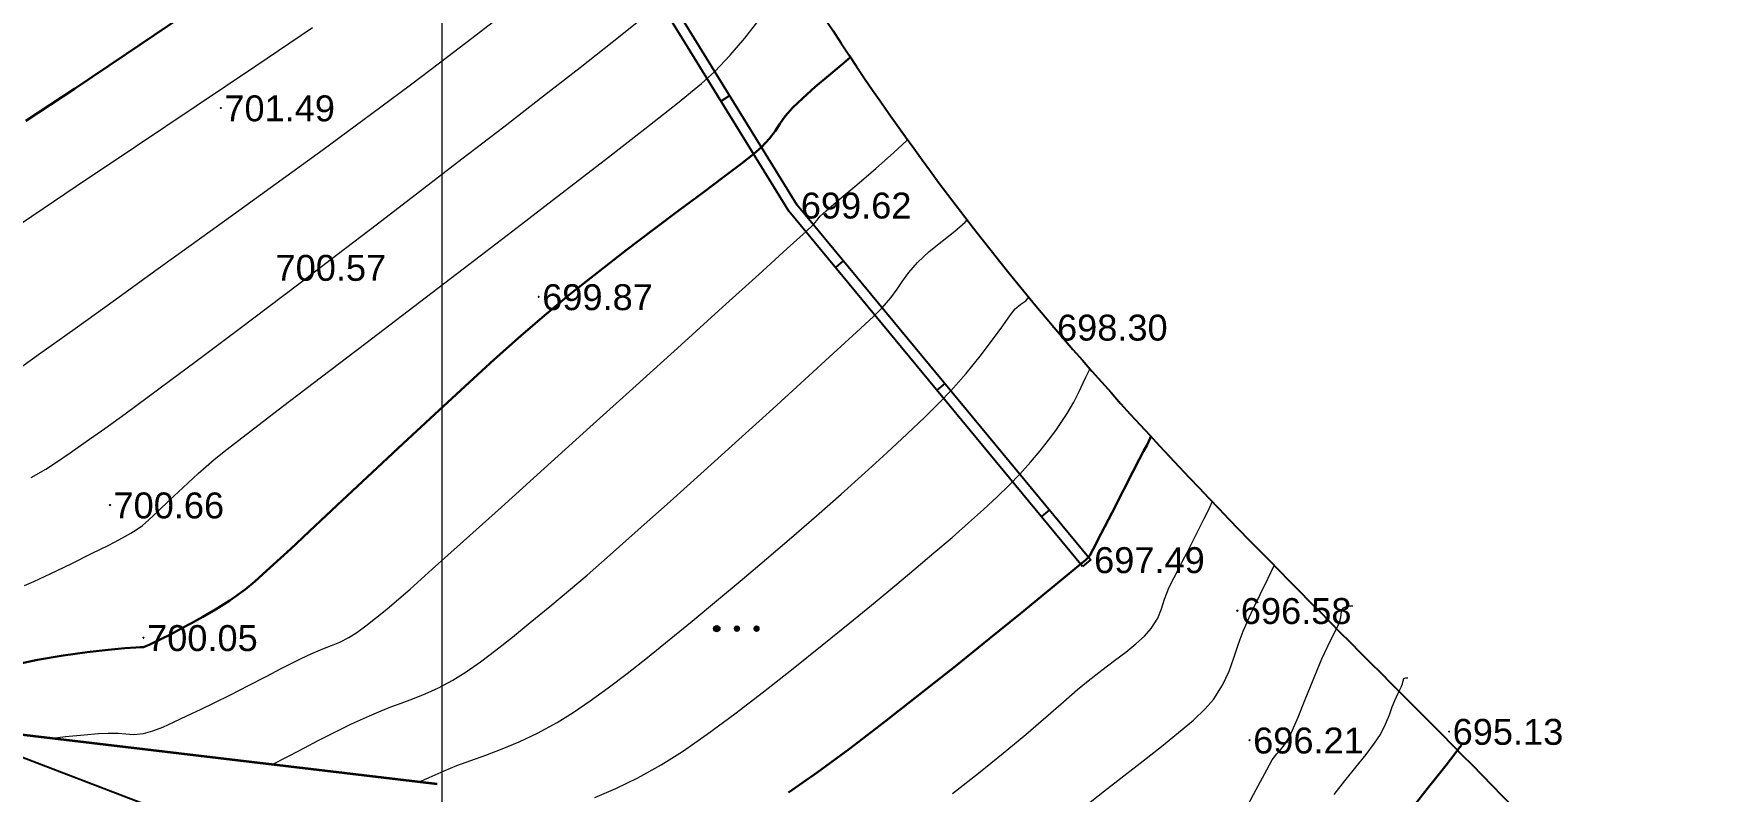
# Model space of a CAD drawing. Header units: feet. Extents: x 3381 to 1374491, y 675186 to 8751562.
# Drawn here: x 675303.6 to 675368.3, y 4375938.5 to 4375967.8 of the extents above; entities that cross this region are included whole.
import ezdxf

# ---------------------------------------------------------------- set-up
doc = ezdxf.new("R2010")
doc.units = ezdxf.units.FT
doc.header["$MEASUREMENT"] = 0
doc.header["$PDMODE"] = 34
doc.header["$PDSIZE"] = 0.01
doc.layers.get('0').update_dxf_attribs({"linetype": 'CONTINUOUS'})
for name, color, linetype in [('0_Point_Height', 2, 'CONTINUOUS'), ('0_Point_Point', 7, 'CONTINUOUS'), ('col bitkisi', 7, 'CONTINUOUS')]:
    doc.layers.add(name, color=color, linetype=linetype)
for name, color, linetype, lineweight in [('ANA HORIZONTAL', 24, 'CONTINUOUS', 30), ('das hasar', 5, 'CONTINUOUS', 0), ('HORIZANTAL', 24, 'CONTINUOUS', 13), ('km setka', 170, 'CONTINUOUS', 15)]:
    doc.layers.add(name, color=color, linetype=linetype, lineweight=lineweight)
doc.styles.get("Standard").update_dxf_attribs({"font": 'arial.ttf', "height": 2.5})
doc.linetypes.add('FENCELINE2', pattern='A,6.35,-2.54,[132,ltypeshp.shx,S=2.54,R=0,X=-2.54,Y=0],-2.54,25.4', length=36.83)

msp = doc.modelspace()

# ---------------------------------------------------------------- hatches: boundary and pattern name
at = {"layer": 'col bitkisi', "ltscale": 1.5}
h = msp.add_hatch(color=256, dxfattribs=at)
edge = h.paths.add_edge_path()
edge.add_arc((675330.033, 4375944.798), 0.125, 0, 360)
h = msp.add_hatch(color=256, dxfattribs=at)
edge = h.paths.add_edge_path()
edge.add_arc((675330.815, 4375944.798), 0.125, 0, 360)
h = msp.add_hatch(color=256, dxfattribs=at)
edge = h.paths.add_edge_path()
edge.add_arc((675331.574, 4375944.798), 0.125, 0, 360)

# ---------------------------------------------------------------- linework, layer by layer
at = {"linetype": 'Continuous'}
for p, q in [((675330.534, 4375965.372), (675330.201, 4375965.151)), ((675334.92, 4375958.994), (675334.616, 4375958.734)), ((675338.839, 4375954.261), (675338.534, 4375954.001)), ((675342.88, 4375949.379), (675342.575, 4375949.12)), ((675344.472, 4375947.456, 697.485), (675344.164, 4375947.201, 697.485))]:
    msp.add_line(p, q, dxfattribs=at)
at = {"linetype": 'Continuous', "elevation": 697.485}
for points in [[(675344.472, 4375947.456), (675333.145, 4375961.138), (675324.277, 4375975.519), (675312.468, 4375995.545), (675302.446, 4376012.487), (675291.319, 4376030.623), (675278.974, 4376051.17)], [(675344.164, 4375947.201), (675332.819, 4375960.904), (675323.934, 4375975.312), (675312.124, 4375995.342), (675302.103, 4376012.281), (675290.977, 4376030.415), (675278.631, 4376050.964)]]:
    msp.add_lwpolyline(points, dxfattribs=at)
msp.add_lwpolyline([(675218, 4375872), (675261, 4375956), (675342, 4375925), (675310, 4375844)], close=True)
at = {"linetype": 'Continuous'}
msp.add_open_spline([(675269.972, 4376077.97), (675271.793, 4376074.5), (675278.099, 4376062.482), (675287.996, 4376044.5), (675301.991, 4376025.236), (675312.762, 4376005.038), (675323.725, 4375987.152), (675332.853, 4375969.749), (675346.268, 4375951.228), (675362.867, 4375936.939), (675374.402, 4375922.102), (675382.333, 4375911.619), (675393.651, 4375899.701), (675401.9, 4375889.009), (675406.344, 4375883.249)], degree=3, knots=[0, 0, 0, 0, 11.75951, 40.72321, 61.46233, 83.054979, 109.290717, 124.392744, 141.962718, 177.533008, 189.558821, 198.276488, 216.955448, 238.768866, 238.768866, 238.768866, 238.768866], dxfattribs=at)
at = {"layer": '0_Point_Point'}
for p in [(675310.883, 4375964.889, 701.493), (675333.145, 4375961.138, 699.617), (675323.159, 4375957.602, 699.872), (675343.039, 4375956.427, 698.303), (675306.602, 4375949.567, 700.658), (675344.472, 4375947.456, 697.485), (675350.138, 4375945.492, 696.581), (675307.9, 4375944.449, 700.055), (675350.614, 4375940.495, 696.212), (675358.318, 4375940.83, 695.126)]:
    msp.add_point(p, dxfattribs=at)
at = {"layer": 'ANA HORIZONTAL', "color": 16, "lineweight": 30}
for points, elevation in [([(675303.347, 4375964.395), (675305.23, 4375965.634), (675307.247, 4375966.977), (675309.342, 4375968.387)], 702.5), ([(675302.785, 4375943.381), (675303.799, 4375943.598), (675304.795, 4375943.768), (675305.724, 4375943.895), (675306.535, 4375943.985), (675307.179, 4375944.043), (675307.605, 4375944.075), (675307.764, 4375944.085), (675307.832, 4375944.083), (675307.899, 4375944.083), (675307.992, 4375944.119), (675308.121, 4375944.176), (675308.27, 4375944.246), (675308.572, 4375944.393), (675308.964, 4375944.591), (675309.382, 4375944.816), (675309.749, 4375945.015), (675310.186, 4375945.254), (675310.683, 4375945.541), (675311.23, 4375945.888), (675311.817, 4375946.305), (675312.193, 4375946.619), (675312.793, 4375947.157), (675313.583, 4375947.884), (675314.526, 4375948.763), (675315.587, 4375949.756), (675316.732, 4375950.829), (675317.925, 4375951.944), (675319.131, 4375953.065), (675320.315, 4375954.156), (675321.441, 4375955.18), (675322.474, 4375956.1), (675323.379, 4375956.881), (675324.404, 4375957.725), (675325.467, 4375958.571), (675326.539, 4375959.401), (675327.589, 4375960.199), (675328.587, 4375960.948), (675329.505, 4375961.631), (675330.312, 4375962.232), (675330.977, 4375962.734), (675331.472, 4375963.12), (675331.766, 4375963.374), (675332.07, 4375963.707), (675332.286, 4375963.996), (675332.471, 4375964.273), (675332.683, 4375964.568), (675332.979, 4375964.911), (675333.355, 4375965.274), (675333.84, 4375965.699), (675334.358, 4375966.138), (675334.835, 4375966.537), (675335.194, 4375966.846)], 700), ([(675332.81, 4375938.478), (675333.908, 4375939.246), (675335.155, 4375940.165), (675336.496, 4375941.187), (675337.879, 4375942.265), (675339.252, 4375943.353), (675340.559, 4375944.403), (675341.749, 4375945.368), (675342.769, 4375946.202), (675343.565, 4375946.858), (675344.084, 4375947.287), (675344.273, 4375947.445), (675344.34, 4375947.504), (675344.392, 4375947.552), (675344.446, 4375947.621), (675344.571, 4375947.863), (675344.886, 4375948.472), (675345.305, 4375949.286), (675345.745, 4375950.142), (675346.121, 4375950.877), (675346.349, 4375951.328), (675346.516, 4375951.648), (675346.651, 4375951.897), (675346.773, 4375952.15), (675346.798, 4375952.215)], 697.5), ([(675356.982, 4375937.983), (675357.473, 4375938.612), (675357.892, 4375939.143), (675358.204, 4375939.534), (675358.369, 4375939.744), (675358.541, 4375939.973), (675358.681, 4375940.16), (675358.79, 4375940.306)], 695)]:
    msp.add_lwpolyline(points, dxfattribs=dict(at, elevation=elevation))
at = {"layer": 'col bitkisi', "lineweight": 13, "ltscale": 1.5}
msp.add_circle((675330.033, 4375944.798), 0.125, dxfattribs=at)
at = {"layer": 'das hasar', "color": 0, "linetype": 'FENCELINE2', "lineweight": 35, "ltscale": 0.35, "elevation": 696.134}
msp.add_lwpolyline([(675262.089, 4375945.595), (675319.237, 4375938.805)], dxfattribs=at)
at = {"layer": 'HORIZANTAL', "color": 16, "linetype": 'Continuous', "lineweight": 20}
for points, elevation in [([(675302.642, 4375954.514), (675303.847, 4375955.376), (675305.258, 4375956.386), (675306.817, 4375957.505), (675308.468, 4375958.69), (675310.152, 4375959.902), (675311.813, 4375961.1), (675313.392, 4375962.242), (675314.832, 4375963.289), (675316.077, 4375964.2), (675317.068, 4375964.934), (675318.202, 4375965.784), (675319.383, 4375966.676), (675320.577, 4375967.583), (675321.75, 4375968.479)], 701.5), ([(675303.298, 4375946.467), (675303.666, 4375946.621), (675304.313, 4375946.923), (675305.101, 4375947.304), (675305.893, 4375947.695), (675306.553, 4375948.025), (675306.942, 4375948.226), (675307.207, 4375948.369), (675307.413, 4375948.483), (675307.611, 4375948.609), (675307.854, 4375948.784), (675308.102, 4375948.996), (675308.458, 4375949.329), (675308.905, 4375949.757), (675309.427, 4375950.25), (675310.008, 4375950.781), (675310.631, 4375951.323), (675311.128, 4375951.72), (675312.03, 4375952.418), (675313.267, 4375953.366), (675314.775, 4375954.516), (675316.485, 4375955.819), (675318.332, 4375957.226), (675320.247, 4375958.687), (675322.165, 4375960.152), (675324.017, 4375961.574), (675325.738, 4375962.902), (675327.26, 4375964.087), (675328.517, 4375965.08), (675329.441, 4375965.832), (675329.966, 4375966.294), (675330.558, 4375966.923), (675331.114, 4375967.582), (675331.615, 4375968.229)], 700.5), ([(675303.556, 4375950.634), (675304.126, 4375950.955), (675304.54, 4375951.222), (675305.065, 4375951.578), (675305.688, 4375952.015), (675306.399, 4375952.523), (675307.185, 4375953.093), (675308.035, 4375953.716), (675308.937, 4375954.383), (675309.881, 4375955.083), (675310.853, 4375955.809), (675311.634, 4375956.396), (675312.682, 4375957.187), (675313.947, 4375958.147), (675315.38, 4375959.237), (675316.932, 4375960.421), (675318.554, 4375961.662), (675320.196, 4375962.923), (675321.811, 4375964.167), (675323.349, 4375965.357), (675324.761, 4375966.457), (675325.997, 4375967.43), (675327.01, 4375968.238)], 701), ([(675303.144, 4375960.424), (675305.303, 4375961.872), (675307.59, 4375963.405), (675309.925, 4375964.972), (675312.231, 4375966.519), (675314.429, 4375967.993)], 702), ([(675304.384, 4375940.57), (675304.882, 4375940.633), (675305.6, 4375940.703), (675306.161, 4375940.746), (675306.527, 4375940.771), (675306.913, 4375940.771), (675307.217, 4375940.736), (675307.518, 4375940.713), (675307.892, 4375940.751), (675308.254, 4375940.849), (675308.648, 4375941.001), (675309.085, 4375941.198), (675309.574, 4375941.431), (675310.125, 4375941.691), (675310.63, 4375941.934), (675311.261, 4375942.25), (675311.952, 4375942.603), (675312.636, 4375942.955), (675313.244, 4375943.27), (675313.709, 4375943.51), (675313.964, 4375943.639), (675314.205, 4375943.753), (675314.398, 4375943.84), (675314.641, 4375943.947), (675314.885, 4375944.041), (675315.163, 4375944.142), (675315.476, 4375944.271), (675315.824, 4375944.452), (675316.134, 4375944.651), (675316.478, 4375944.902), (675316.861, 4375945.204), (675317.288, 4375945.553), (675317.763, 4375945.948), (675318.194, 4375946.326), (675319.051, 4375947.09), (675320.252, 4375948.169), (675321.72, 4375949.489), (675323.374, 4375950.98), (675325.134, 4375952.569), (675326.922, 4375954.184), (675328.658, 4375955.753), (675330.261, 4375957.204), (675331.654, 4375958.465), (675332.755, 4375959.464), (675333.486, 4375960.129), (675333.767, 4375960.387), (675333.896, 4375960.553), (675334.026, 4375960.719), (675334.256, 4375960.921), (675334.764, 4375961.353), (675335.439, 4375961.928), (675336.173, 4375962.558), (675336.855, 4375963.155), (675337.376, 4375963.631), (675337.404, 4375963.66)], 699.5), ([(675312.872, 4375939.561), (675313.519, 4375939.886), (675314.115, 4375940.196), (675314.643, 4375940.476), (675315.101, 4375940.716), (675315.486, 4375940.91), (675315.929, 4375941.12), (675316.276, 4375941.279), (675316.624, 4375941.433), (675317.073, 4375941.63), (675317.445, 4375941.78), (675317.852, 4375941.927), (675318.295, 4375942.088), (675318.775, 4375942.279), (675319.292, 4375942.516), (675319.846, 4375942.816), (675320.356, 4375943.136), (675320.906, 4375943.52), (675321.5, 4375943.964), (675322.142, 4375944.469), (675322.835, 4375945.031), (675323.583, 4375945.65), (675324.39, 4375946.322), (675325.025, 4375946.865), (675325.914, 4375947.643), (675327.001, 4375948.606), (675328.23, 4375949.703), (675329.545, 4375950.882), (675330.889, 4375952.093), (675332.206, 4375953.285), (675333.44, 4375954.408), (675334.535, 4375955.409), (675335.435, 4375956.238), (675336.083, 4375956.845), (675336.423, 4375957.178), (675336.758, 4375957.567), (675337, 4375957.898), (675337.211, 4375958.209), (675337.454, 4375958.539), (675337.791, 4375958.926), (675338.242, 4375959.349), (675338.742, 4375959.754), (675339.227, 4375960.134), (675339.631, 4375960.478), (675339.707, 4375960.567)], 699), ([(675318.537, 4375938.888), (675318.923, 4375939.058), (675319.505, 4375939.314), (675320.003, 4375939.516), (675320.542, 4375939.713), (675321.122, 4375939.921), (675321.745, 4375940.155), (675322.41, 4375940.433), (675323.117, 4375940.769), (675323.868, 4375941.179), (675324.487, 4375941.563), (675325.143, 4375942.007), (675325.84, 4375942.51), (675326.58, 4375943.071), (675327.365, 4375943.688), (675328.199, 4375944.361), (675329.084, 4375945.087), (675330.023, 4375945.866), (675331.018, 4375946.697), (675331.958, 4375947.489), (675332.92, 4375948.314), (675333.886, 4375949.154), (675334.834, 4375949.991), (675335.747, 4375950.808), (675336.603, 4375951.587), (675337.385, 4375952.31), (675338.071, 4375952.961), (675338.642, 4375953.52), (675339.079, 4375953.97), (675339.667, 4375954.638), (675340.207, 4375955.311), (675340.682, 4375955.944), (675341.076, 4375956.489), (675341.373, 4375956.901), (675341.556, 4375957.133), (675341.778, 4375957.318), (675341.973, 4375957.45), (675342.088, 4375957.585)], 698.5), ([(675325.326, 4375938.28), (675326.136, 4375938.63), (675326.99, 4375939.046), (675327.89, 4375939.543), (675328.71, 4375940.062), (675329.669, 4375940.73), (675330.727, 4375941.509), (675331.846, 4375942.365), (675332.987, 4375943.261), (675334.11, 4375944.16), (675335.176, 4375945.027), (675336.147, 4375945.825), (675336.983, 4375946.518), (675337.646, 4375947.071), (675338.416, 4375947.718), (675339.12, 4375948.319), (675339.761, 4375948.878), (675340.34, 4375949.398), (675340.861, 4375949.882), (675341.325, 4375950.336), (675341.736, 4375950.761), (675342.157, 4375951.228), (675342.527, 4375951.666), (675342.849, 4375952.074), (675343.127, 4375952.45), (675343.366, 4375952.794), (675343.57, 4375953.104), (675343.827, 4375953.543), (675344.034, 4375953.951), (675344.188, 4375954.285), (675344.288, 4375954.503), (675344.369, 4375954.657), (675344.433, 4375954.779), (675344.448, 4375954.819)], 698), ([(675339.136, 4375938.441), (675340.143, 4375939.221), (675341.091, 4375939.988), (675341.965, 4375940.719), (675342.748, 4375941.388), (675343.421, 4375941.971), (675343.969, 4375942.445), (675344.375, 4375942.783), (675344.905, 4375943.196), (675345.394, 4375943.564), (675345.835, 4375943.897), (675346.223, 4375944.208), (675346.55, 4375944.506), (675346.812, 4375944.804), (675347.066, 4375945.209), (675347.207, 4375945.567), (675347.326, 4375945.942), (675347.512, 4375946.402), (675347.696, 4375946.778), (675347.86, 4375947.095), (675348.023, 4375947.4), (675348.2, 4375947.737), (675348.411, 4375948.153), (675348.638, 4375948.606), (675348.849, 4375949.023), (675349.036, 4375949.402), (675349.171, 4375949.695)], 697), ([(675344.276, 4375937.966), (675345.004, 4375938.541), (675345.754, 4375939.123), (675346.499, 4375939.699), (675347.212, 4375940.257), (675347.867, 4375940.786), (675348.439, 4375941.272), (675348.9, 4375941.704), (675349.224, 4375942.07), (675349.568, 4375942.612), (675349.822, 4375943.16), (675350.006, 4375943.669), (675350.139, 4375944.095), (675350.242, 4375944.395), (675350.367, 4375944.695), (675350.465, 4375944.934), (675350.593, 4375945.232), (675350.762, 4375945.586), (675351.025, 4375946.122), (675351.316, 4375946.716), (675351.563, 4375947.232)], 696.5), ([(675350.326, 4375937.574), (675350.868, 4375938.592), (675351.272, 4375939.353), (675351.484, 4375939.731), (675351.661, 4375939.966), (675351.813, 4375940.14), (675351.959, 4375940.317), (675352.118, 4375940.56), (675352.272, 4375940.879), (675352.487, 4375941.384), (675352.735, 4375941.994), (675352.989, 4375942.626), (675353.221, 4375943.198), (675353.404, 4375943.63), (675353.632, 4375944.116), (675353.845, 4375944.549), (675354.016, 4375944.894), (675354.115, 4375945.121), (675354.151, 4375945.317), (675354.163, 4375945.483), (675354.22, 4375945.607), (675354.417, 4375945.673), (675354.6, 4375945.676)], 696), ([(675353.882, 4375938.405), (675354.287, 4375938.923), (675354.71, 4375939.45), (675355.108, 4375939.947), (675355.44, 4375940.381), (675355.665, 4375940.715), (675355.865, 4375941.109), (675356.01, 4375941.468), (675356.12, 4375941.779), (675356.215, 4375942.028), (675356.347, 4375942.308), (675356.46, 4375942.539), (675356.519, 4375942.666), (675356.541, 4375942.784), (675356.564, 4375942.874), (675356.647, 4375942.896), (675356.727, 4375942.904)], 695.5)]:
    msp.add_lwpolyline(points, dxfattribs=dict(at, elevation=elevation))
at = {"layer": 'km setka', "flags": 128}
msp.add_lwpolyline([(675319.419, 4376155.847), (675319.419, 4375700.062)], dxfattribs=at)

# ---------------------------------------------------------------- texts
at = {"layer": '0_Point_Height', "color": 0}
for s, p in [('701.49', (675311.019, 4375964.375, 701.493)), ('699.62', (675333.281, 4375960.624, 699.617)), ('700.57', (675312.996, 4375958.22, 700.574)), ('699.87', (675323.295, 4375957.088, 699.872)), ('698.30', (675343.175, 4375955.913, 698.303)), ('700.66', (675306.738, 4375949.053, 700.658)), ('697.49', (675344.608, 4375946.942, 697.485)), ('696.58', (675350.274, 4375944.978, 696.581)), ('700.05', (675308.036, 4375943.935, 700.055)), ('695.13', (675358.454, 4375940.316, 695.126)), ('696.21', (675350.75, 4375939.981, 696.212))]:
    msp.add_text(s, height=1, dxfattribs=at).set_placement(p)

doc.saveas('drawing.dxf')
